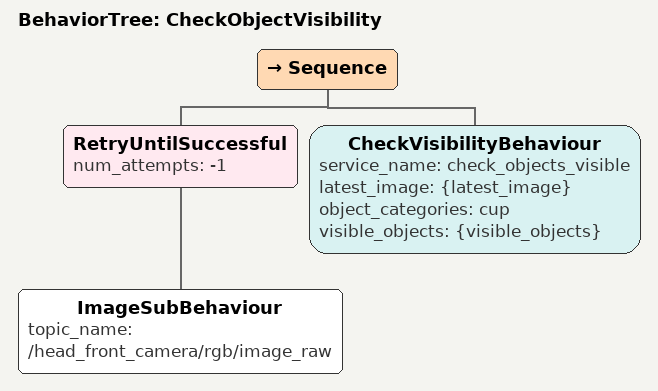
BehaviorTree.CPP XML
<root BTCPP_format="4">
    <BehaviorTree ID="CheckObjectVisibility">
        <Sequence>
            <RetryUntilSuccessful num_attempts="-1">
                <ImageSubBehaviour topic_name="/head_front_camera/rgb/image_raw" />
            </RetryUntilSuccessful>
            <CheckVisibilityBehaviour service_name="check_objects_visible" latest_image="{latest_image}" object_categories="cup" visible_objects="{visible_objects}" />
        </Sequence>
    </BehaviorTree>
</root>
